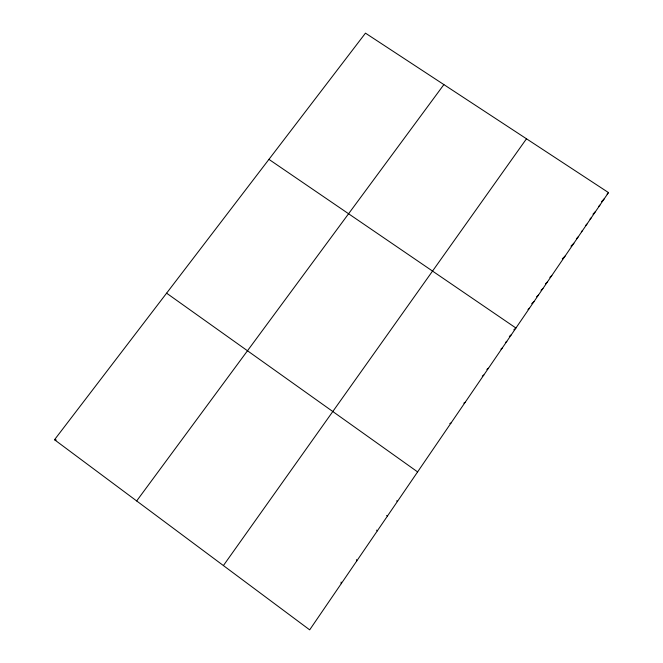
<?xml version="1.0" encoding="UTF-8"?>
<svg xmlns="http://www.w3.org/2000/svg" width="663" height="663" viewBox="0 0 663 663"><rect width="100%" height="100%" fill="white"/><g stroke="black" fill="none" stroke-linecap="round" stroke-linejoin="round"><path stroke-width="0.99" d="M608.485 192.585L309.679 629.85L54.515 439.735L365.47 33.15L608.485 192.585L607.117 194.027M223.398 565.572L526.488 138.791M136.669 500.946L443.887 84.591M601.507 201.693L604.2 198.85M598.573 206.524L599.907 205.14M592.979 214.166L595.598 211.439M589.987 219.097L591.28 217.762M585.678 225.403L586.946 224.102M581.352 231.735L582.603 230.459M576.396 238.697L578.244 236.84M570.976 246.139L573.876 243.23M562.29 258.827L565.1 256.075M549.851 277.374L551.84 275.476M545.442 283.822L547.398 281.974M541.025 290.286L542.939 288.496M536.591 296.767L538.472 295.035M531.693 303.687L533.988 301.599M527.997 309.522L529.497 308.179M513.825 329.818L515.93 328.028L268.938 159.369M509.333 336.398L511.388 334.682M505.488 342.448L506.822 341.354M500.946 349.094L502.247 348.042M486.849 369.432L488.449 368.238M482.266 376.136L483.824 375.009M463.81 403.145L465.186 402.292M449.821 423.599L451.055 422.961M54.515 439.735L56.272 440.017M396.557 500.938L397.585 501.203M386.612 515.482L387.482 515.988M166.604 293.179L417.607 471.907M376.609 530.118L377.322 530.864M356.421 559.655L356.802 560.898M341.105 582.056L341.238 583.664"/></g></svg>
